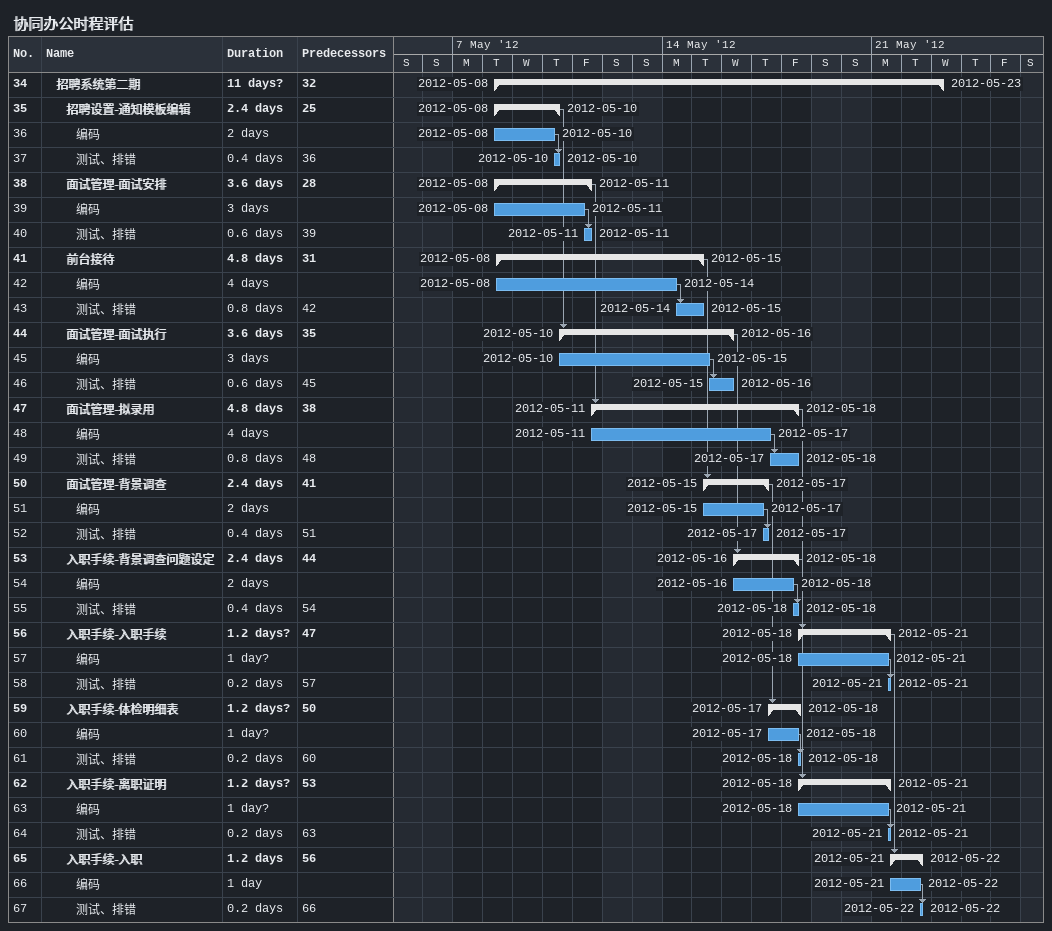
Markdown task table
协同办公时程评估

| ID | Level | Task | Duration | Start | Finish | Predecessors |
|---|---|---|---|---|---|---|
| 34 | 2 | **招聘系统第二期** | 11d? | 2012-05-08 | 2012-05-23 | 32 |
| 35 | 3 | **招聘设置-通知模板编辑** | 2.4d | 2012-05-08 | 2012-05-10 | 25 |
| 36 | 4 | 编码 | 2d | 2012-05-08 | 2012-05-10 |  |
| 37 | 4 | 测试、排错 | 0.4d | 2012-05-10 | 2012-05-10 | 36 |
| 38 | 3 | **面试管理-面试安排** | 3.6d | 2012-05-08 | 2012-05-11 | 28 |
| 39 | 4 | 编码 | 3d | 2012-05-08 | 2012-05-11 |  |
| 40 | 4 | 测试、排错 | 0.6d | 2012-05-11 | 2012-05-11 | 39 |
| 41 | 3 | **前台接待** | 4.8d | 2012-05-08 | 2012-05-15 | 31 |
| 42 | 4 | 编码 | 4d | 2012-05-08 | 2012-05-14 |  |
| 43 | 4 | 测试、排错 | 0.8d | 2012-05-14 | 2012-05-15 | 42 |
| 44 | 3 | **面试管理-面试执行** | 3.6d | 2012-05-10 | 2012-05-16 | 35 |
| 45 | 4 | 编码 | 3d | 2012-05-10 | 2012-05-15 |  |
| 46 | 4 | 测试、排错 | 0.6d | 2012-05-15 | 2012-05-16 | 45 |
| 47 | 3 | **面试管理-拟录用** | 4.8d | 2012-05-11 | 2012-05-18 | 38 |
| 48 | 4 | 编码 | 4d | 2012-05-11 | 2012-05-17 |  |
| 49 | 4 | 测试、排错 | 0.8d | 2012-05-17 | 2012-05-18 | 48 |
| 50 | 3 | **面试管理-背景调查** | 2.4d | 2012-05-15 | 2012-05-17 | 41 |
| 51 | 4 | 编码 | 2d | 2012-05-15 | 2012-05-17 |  |
| 52 | 4 | 测试、排错 | 0.4d | 2012-05-17 | 2012-05-17 | 51 |
| 53 | 3 | **入职手续-背景调查问题设定** | 2.4d | 2012-05-16 | 2012-05-18 | 44 |
| 54 | 4 | 编码 | 2d | 2012-05-16 | 2012-05-18 |  |
| 55 | 4 | 测试、排错 | 0.4d | 2012-05-18 | 2012-05-18 | 54 |
| 56 | 3 | **入职手续-入职手续** | 1.2d? | 2012-05-18 | 2012-05-21 | 47 |
| 57 | 4 | 编码 | 1d? | 2012-05-18 | 2012-05-21 |  |
| 58 | 4 | 测试、排错 | 0.2d | 2012-05-21 | 2012-05-21 | 57 |
| 59 | 3 | **入职手续-体检明细表** | 1.2d? | 2012-05-17 | 2012-05-18 | 50 |
| 60 | 4 | 编码 | 1d? | 2012-05-17 | 2012-05-18 |  |
| 61 | 4 | 测试、排错 | 0.2d | 2012-05-18 | 2012-05-18 | 60 |
| 62 | 3 | **入职手续-离职证明** | 1.2d? | 2012-05-18 | 2012-05-21 | 53 |
| 63 | 4 | 编码 | 1d? | 2012-05-18 | 2012-05-21 |  |
| 64 | 4 | 测试、排错 | 0.2d | 2012-05-21 | 2012-05-21 | 63 |
| 65 | 3 | **入职手续-入职** | 1.2d | 2012-05-21 | 2012-05-22 | 56 |
| 66 | 4 | 编码 | 1d | 2012-05-21 | 2012-05-22 |  |
| 67 | 4 | 测试、排错 | 0.2d | 2012-05-22 | 2012-05-22 | 66 |
